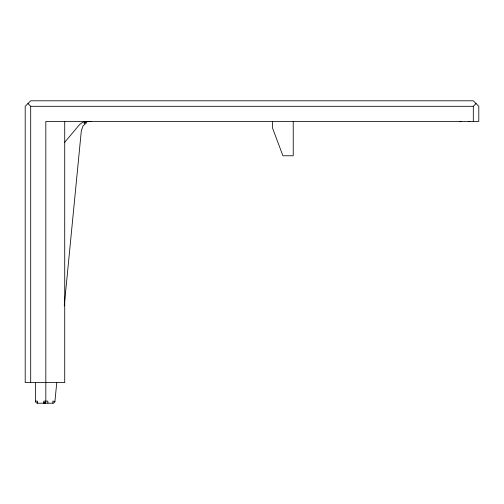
<?xml version="1.0" encoding="UTF-8"?>
<svg xmlns="http://www.w3.org/2000/svg" width="504" height="504" viewBox="0 0 504 504"><rect width="100%" height="100%" fill="white"/><g stroke="black" fill="none" stroke-linecap="round" stroke-linejoin="round"><path stroke-width="0.76" d="M35.507 382.58L35.507 401.14A2.06 2.06 0 0 0 37.573 403.2L52.882 403.2A2.06 2.06 0 0 0 54.936 401.341L56.763 382.567M64.241 305.922L81.333 130.725L83.021 126.006L86.732 122.636M64.455 142.563L79.153 125.093A10.307 10.307 0 0 1 87.041 121.42M27.947 103.547L30.7 106.3L473.3 106.3L476.053 103.547M45.341 403.131L43.898 403.2L44.415 403.131M88.25 121.42L86.247 121.729L83.979 123.329L86.493 121.42L86.247 121.729L91.596 121.42M44.308 403.2L44.774 403.131M459.9 121.42L461.273 121.42M468.833 121.42L469.904 121.42M35.507 401.14L37.573 401.14L37.573 403.2M54.936 401.341L52.882 401.14L52.882 403.2M473.3 106.3L473.3 121.42M293.233 121.42L293.233 155.78L282.927 155.78L272.62 128.293L272.62 121.42M64.72 121.42L64.72 382.58L25.2 382.58L25.2 106.3L30.7 100.8L473.3 100.8L478.8 106.3L478.8 121.42L45.82 121.42L45.82 401.14A2.06 2.06 0 0 1 43.754 403.2L43.754 401.14L47.88 401.14L47.88 403.2M30.7 106.3L30.7 382.58"/></g></svg>
